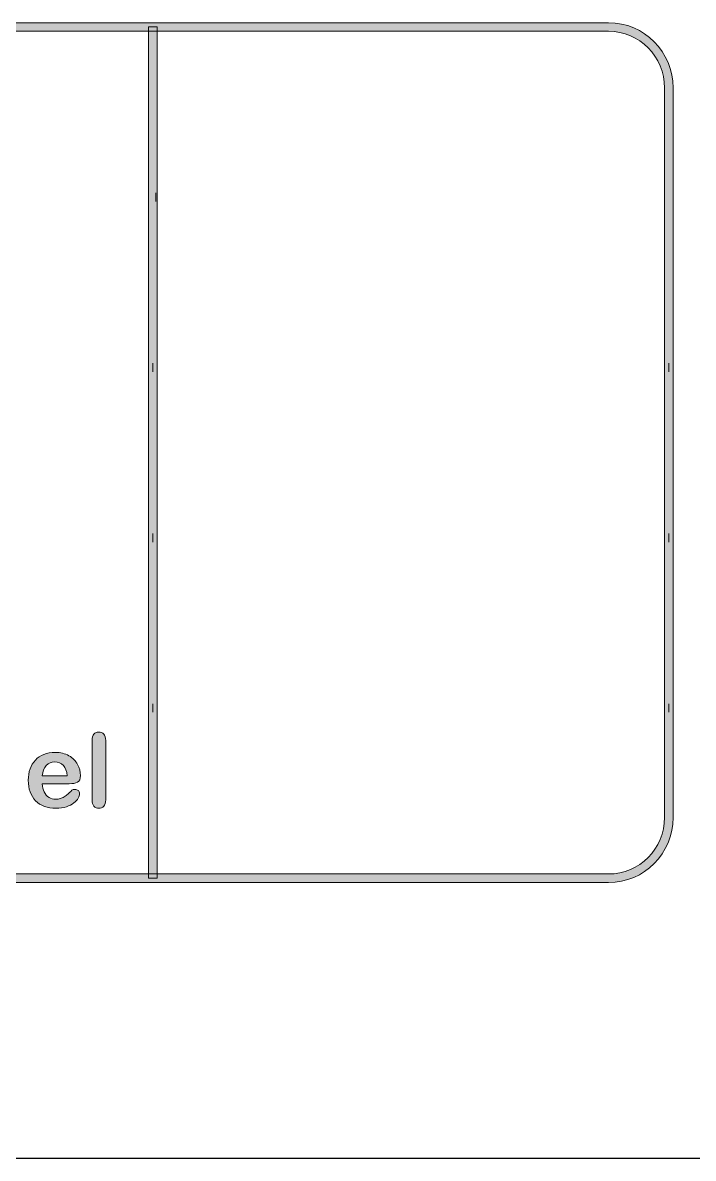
# Model space of a CAD drawing. Header units: millimetres. Extents: x -559267 to 14075, y 0 to 209897.
# Drawn here: x 931.04 to 936.15, y 77.01 to 85.66 of the extents above; entities that cross this region are included whole.
import ezdxf
from ezdxf.enums import TextEntityAlignment as Align

# ---------------------------------------------------------------- set-up
doc = ezdxf.new("R2010")
doc.units = ezdxf.units.MM
doc.layers.add('Enclosure', color=7, linetype='Continuous')
doc.layers.add('Serigraph', color=7, linetype='Continuous')
doc.layers.add('Таблицы', color=7, linetype='Continuous', lineweight=13)
doc.styles.get("Standard").update_dxf_attribs({"font": 'arial.ttf'})
doc.styles.add('Unecom', font='GOST2304A_0.ttf', dxfattribs={"height": 2.5})

# ---------------------------------------------------------------- blocks, each defined once
blk = doc.blocks.new('Dali Draiver1')
at = {"layer": 'Serigraph'}
h = blk.add_hatch(color=256, dxfattribs=at)
h.dxf.hatch_style = 2
edge = h.paths.add_edge_path()
edge.add_spline(control_points=[(49.445, 5.668), (49.445, 5.668), (25.921, 5.668), (25.921, 5.668), (25.19, 5.668), (24.595, 6.268), (24.595, 7.006), (24.595, 7.006), (24.595, 22.006), (24.595, 22.006), (24.595, 22.744), (25.19, 23.344), (25.921, 23.344), (25.921, 23.344), (49.445, 23.344), (49.445, 23.344), (50.177, 23.344), (50.771, 22.744), (50.771, 22.006), (50.771, 22.006), (50.771, 7.006), (50.771, 7.006), (50.771, 6.268), (50.177, 5.668), (49.445, 5.668)], knot_values=[0, 0, 0, 0, 1, 1, 1, 2, 2, 2, 3, 3, 3, 4, 4, 4, 5, 5, 5, 6, 6, 6, 7, 7, 7, 8, 8, 8, 8], degree=3, periodic=0)
edge = h.paths.add_edge_path()
edge.add_spline(control_points=[(25.921, 23.168), (25.287, 23.168), (24.772, 22.647), (24.772, 22.006), (24.772, 22.006), (24.772, 7.006), (24.772, 7.006), (24.772, 6.365), (25.287, 5.844), (25.921, 5.844), (25.921, 5.844), (49.445, 5.844), (49.445, 5.844), (50.079, 5.844), (50.595, 6.365), (50.595, 7.006), (50.595, 7.006), (50.595, 22.006), (50.595, 22.006), (50.595, 22.647), (50.079, 23.168), (49.445, 23.168), (49.445, 23.168), (25.921, 23.168), (25.921, 23.168)], knot_values=[0, 0, 0, 0, 1, 1, 1, 2, 2, 2, 3, 3, 3, 4, 4, 4, 5, 5, 5, 6, 6, 6, 7, 7, 7, 8, 8, 8, 8], degree=3, periodic=0)
h = blk.add_hatch(color=256, dxfattribs=at)
h.dxf.hatch_style = 2
h.paths.add_polyline_path([(40.163, 5.756), (39.987, 5.756), (39.987, 23.256), (40.163, 23.256)])
h = blk.add_hatch(color=256, dxfattribs=at)
h.dxf.hatch_style = 2
edge = h.paths.add_edge_path()
edge.add_spline(control_points=[(38.826, 7.367), (38.826, 7.367), (38.826, 8.59), (38.826, 8.59), (38.826, 8.647), (38.838, 8.69), (38.863, 8.719), (38.889, 8.748), (38.923, 8.762), (38.965, 8.762), (39.008, 8.762), (39.043, 8.748), (39.069, 8.719), (39.095, 8.69), (39.108, 8.648), (39.108, 8.59), (39.108, 8.59), (39.108, 7.367), (39.108, 7.367), (39.108, 7.31), (39.095, 7.266), (39.068, 7.238), (39.042, 7.21), (39.008, 7.195), (38.965, 7.195), (38.924, 7.195), (38.89, 7.21), (38.865, 7.24), (38.839, 7.269), (38.826, 7.312), (38.826, 7.367)], knot_values=[0, 0, 0, 0, 1, 1, 1, 2, 2, 2, 3, 3, 3, 4, 4, 4, 5, 5, 5, 6, 6, 6, 7, 7, 7, 8, 8, 8, 9, 9, 9, 10, 10, 10, 10], degree=3, periodic=0)
h = blk.add_hatch(color=256, dxfattribs=at)
h.dxf.hatch_style = 2
edge = h.paths.add_edge_path()
edge.add_spline(control_points=[(38.356, 7.7), (38.356, 7.7), (37.804, 7.7), (37.804, 7.7), (37.804, 7.635), (37.817, 7.579), (37.843, 7.53), (37.868, 7.481), (37.901, 7.444), (37.943, 7.419), (37.984, 7.395), (38.03, 7.382), (38.081, 7.382), (38.115, 7.382), (38.145, 7.386), (38.173, 7.394), (38.201, 7.402), (38.228, 7.414), (38.254, 7.431), (38.281, 7.448), (38.305, 7.466), (38.327, 7.486), (38.349, 7.505), (38.377, 7.531), (38.413, 7.564), (38.427, 7.577), (38.448, 7.583), (38.475, 7.583), (38.503, 7.583), (38.527, 7.575), (38.545, 7.559), (38.563, 7.543), (38.572, 7.521), (38.572, 7.492), (38.572, 7.466), (38.562, 7.437), (38.542, 7.402), (38.522, 7.368), (38.492, 7.335), (38.451, 7.304), (38.411, 7.273), (38.36, 7.247), (38.3, 7.226), (38.238, 7.206), (38.168, 7.195), (38.089, 7.195), (37.908, 7.195), (37.767, 7.247), (37.666, 7.35), (37.566, 7.454), (37.515, 7.594), (37.515, 7.771), (37.515, 7.854), (37.528, 7.931), (37.553, 8.003), (37.577, 8.074), (37.614, 8.135), (37.661, 8.186), (37.709, 8.237), (37.767, 8.276), (37.837, 8.303), (37.906, 8.331), (37.984, 8.344), (38.068, 8.344), (38.179, 8.344), (38.273, 8.321), (38.352, 8.275), (38.431, 8.228), (38.49, 8.168), (38.529, 8.094), (38.569, 8.021), (38.588, 7.946), (38.588, 7.869), (38.588, 7.798), (38.568, 7.752), (38.527, 7.731), (38.487, 7.71), (38.429, 7.7), (38.356, 7.7)], knot_values=[0, 0, 0, 0, 1, 1, 1, 2, 2, 2, 3, 3, 3, 4, 4, 4, 5, 5, 5, 6, 6, 6, 7, 7, 7, 8, 8, 8, 9, 9, 9, 10, 10, 10, 11, 11, 11, 12, 12, 12, 13, 13, 13, 14, 14, 14, 15, 15, 15, 16, 16, 16, 17, 17, 17, 18, 18, 18, 19, 19, 19, 20, 20, 20, 21, 21, 21, 22, 22, 22, 23, 23, 23, 24, 24, 24, 25, 25, 25, 26, 26, 26, 26], degree=3, periodic=0)
edge = h.paths.add_edge_path()
edge.add_spline(control_points=[(37.804, 7.86), (37.804, 7.86), (38.315, 7.86), (38.315, 7.86), (38.308, 7.956), (38.282, 8.028), (38.238, 8.076), (38.192, 8.124), (38.133, 8.148), (38.059, 8.148), (37.989, 8.148), (37.931, 8.124), (37.886, 8.075), (37.841, 8.026), (37.813, 7.955), (37.804, 7.86)], knot_values=[0, 0, 0, 0, 1, 1, 1, 2, 2, 2, 3, 3, 3, 4, 4, 4, 5, 5, 5, 5], degree=3, periodic=0)
at = {"layer": 'Enclosure'}
blk.add_line((-72.3, 0), (72.3, 0), dxfattribs=at)
at = {"layer": 'Serigraph', "lineweight": 0}
for p, q in [((39.987, 5.756), (39.987, 23.256)), ((39.987, 23.256), (40.163, 23.256)), ((40.163, 23.256), (40.163, 5.756)), ((40.135, 19.668), (40.135, 19.844)), ((40.075, 16.168), (40.075, 16.345)), ((50.683, 16.345), (50.683, 16.168)), ((40.075, 12.668), (40.075, 12.844)), ((50.683, 12.844), (50.683, 12.668)), ((40.075, 9.168), (40.075, 9.344)), ((50.682, 9.344), (50.682, 9.168)), ((40.163, 5.756), (39.987, 5.756))]:
    blk.add_line(p, q, dxfattribs=at)
for points in [[(25.921, 23.344), (25.921, 23.344), (49.445, 23.344), (49.445, 23.344)], [(49.445, 23.168), (49.445, 23.168), (25.921, 23.168), (25.921, 23.168)], [(49.445, 23.344), (50.177, 23.344), (50.771, 22.744), (50.771, 22.006)], [(50.595, 22.006), (50.595, 22.647), (50.079, 23.168), (49.445, 23.168)], [(50.595, 7.006), (50.595, 7.006), (50.595, 22.006), (50.595, 22.006)], [(50.771, 22.006), (50.771, 22.006), (50.771, 7.006), (50.771, 7.006)], [(39.069, 8.719), (39.095, 8.69), (39.108, 8.648), (39.108, 8.59)], [(38.826, 7.367), (38.826, 7.367), (38.826, 8.59), (38.826, 8.59)], [(39.108, 8.59), (39.108, 8.59), (39.108, 7.367), (39.108, 7.367)], [(37.553, 8.003), (37.577, 8.074), (37.614, 8.135), (37.661, 8.186)], [(37.661, 8.186), (37.709, 8.237), (37.767, 8.276), (37.837, 8.303)], [(38.352, 8.275), (38.431, 8.228), (38.49, 8.168), (38.529, 8.094)], [(37.886, 8.075), (37.841, 8.026), (37.813, 7.955), (37.804, 7.86)], [(38.315, 7.86), (38.308, 7.956), (38.282, 8.028), (38.238, 8.076)], [(37.804, 7.86), (37.804, 7.86), (38.315, 7.86), (38.315, 7.86)], [(38.527, 7.731), (38.487, 7.71), (38.429, 7.7), (38.356, 7.7)], [(38.356, 7.7), (38.356, 7.7), (37.804, 7.7), (37.804, 7.7)], [(37.804, 7.7), (37.804, 7.635), (37.817, 7.579), (37.843, 7.53)], [(37.843, 7.53), (37.868, 7.481), (37.901, 7.444), (37.943, 7.419)], [(38.254, 7.431), (38.281, 7.448), (38.305, 7.466), (38.327, 7.486)], [(38.327, 7.486), (38.349, 7.505), (38.377, 7.531), (38.413, 7.564)], [(38.173, 7.394), (38.201, 7.402), (38.228, 7.414), (38.254, 7.431)], [(38.451, 7.304), (38.411, 7.273), (38.36, 7.247), (38.3, 7.226)], [(38.542, 7.402), (38.522, 7.368), (38.492, 7.335), (38.451, 7.304)], [(38.865, 7.24), (38.839, 7.269), (38.826, 7.312), (38.826, 7.367)], [(39.108, 7.367), (39.108, 7.31), (39.095, 7.266), (39.068, 7.238)], [(50.771, 7.006), (50.771, 6.268), (50.177, 5.668), (49.445, 5.668)], [(49.445, 5.844), (50.079, 5.844), (50.595, 6.365), (50.595, 7.006)], [(25.921, 5.844), (25.921, 5.844), (49.445, 5.844), (49.445, 5.844)], [(49.445, 5.668), (49.445, 5.668), (25.921, 5.668), (25.921, 5.668)]]:
    blk.add_open_spline(points, degree=3, dxfattribs=at)
for points, knots in [([(38.826, 8.59), (38.826, 8.647), (38.838, 8.69), (38.863, 8.719), (38.889, 8.748), (38.923, 8.762), (38.965, 8.762), (39.008, 8.762), (39.043, 8.748), (39.069, 8.719)], [1, 1, 1, 1, 2, 2, 2, 3, 3, 3, 4, 4, 4, 4]), ([(37.837, 8.303), (37.906, 8.331), (37.984, 8.344), (38.068, 8.344), (38.179, 8.344), (38.273, 8.321), (38.352, 8.275)], [20, 20, 20, 20, 21, 21, 21, 22, 22, 22, 22]), ([(37.666, 7.35), (37.566, 7.454), (37.515, 7.594), (37.515, 7.771), (37.515, 7.854), (37.528, 7.931), (37.553, 8.003)], [16, 16, 16, 16, 17, 17, 17, 18, 18, 18, 18]), ([(38.238, 8.076), (38.192, 8.124), (38.133, 8.148), (38.059, 8.148), (37.989, 8.148), (37.931, 8.124), (37.886, 8.075)], [2, 2, 2, 2, 3, 3, 3, 4, 4, 4, 4]), ([(38.529, 8.094), (38.569, 8.021), (38.588, 7.946), (38.588, 7.869), (38.588, 7.798), (38.568, 7.752), (38.527, 7.731)], [23, 23, 23, 23, 24, 24, 24, 25, 25, 25, 25]), ([(38.413, 7.564), (38.427, 7.577), (38.448, 7.583), (38.475, 7.583), (38.503, 7.583), (38.527, 7.575), (38.545, 7.559)], [8, 8, 8, 8, 9, 9, 9, 10, 10, 10, 10]), ([(38.545, 7.559), (38.563, 7.543), (38.572, 7.521), (38.572, 7.492), (38.572, 7.466), (38.562, 7.437), (38.542, 7.402)], [10, 10, 10, 10, 11, 11, 11, 12, 12, 12, 12]), ([(38.3, 7.226), (38.238, 7.206), (38.168, 7.195), (38.089, 7.195), (37.908, 7.195), (37.767, 7.247), (37.666, 7.35)], [14, 14, 14, 14, 15, 15, 15, 16, 16, 16, 16]), ([(37.943, 7.419), (37.984, 7.395), (38.03, 7.382), (38.081, 7.382), (38.115, 7.382), (38.145, 7.386), (38.173, 7.394)], [3, 3, 3, 3, 4, 4, 4, 5, 5, 5, 5]), ([(39.068, 7.238), (39.042, 7.21), (39.008, 7.195), (38.965, 7.195), (38.924, 7.195), (38.89, 7.21), (38.865, 7.24)], [7, 7, 7, 7, 8, 8, 8, 9, 9, 9, 9])]:
    blk.add_open_spline(points, degree=3, knots=knots, dxfattribs=at)
at = {"style": 'Unecom'}
blk.add_attdef('№ДЕКОДЕРА', text='', height=2.5, dxfattribs=at).set_placement((0.931, 32.77), align=Align.MIDDLE_CENTER)
at = {"color": 3}
blk.add_attdef('PHYSICAL.ADD.', text='', height=2.5, dxfattribs=at).set_placement((2.558, 14.474), align=Align.CENTER)
at = {"color": 3, "flags": 2}
blk.add_attdef('REFERENCE', text='', height=2.5, dxfattribs=at).set_placement((-41.054, 3.944), align=Align.CENTER)
blk = doc.blocks.new('$RECOVER_230809152414-111111')
at = {"layer": 'Таблицы', "color": 1, "xscale": 1.482165903010609, "yscale": 1.482165903010609, "zscale": 1.482165903010609}
blk.add_blockref('Dali Draiver1', (219.876, 71.343), dxfattribs=at)

msp = doc.modelspace()

# ---------------------------------------------------------------- block references
at = {"xscale": 0.25, "yscale": 0.25, "zscale": 0.25}
msp.add_blockref('$RECOVER_230809152414-111111', (862.2166, 59.1706), dxfattribs=at)

doc.saveas('drawing.dxf')
